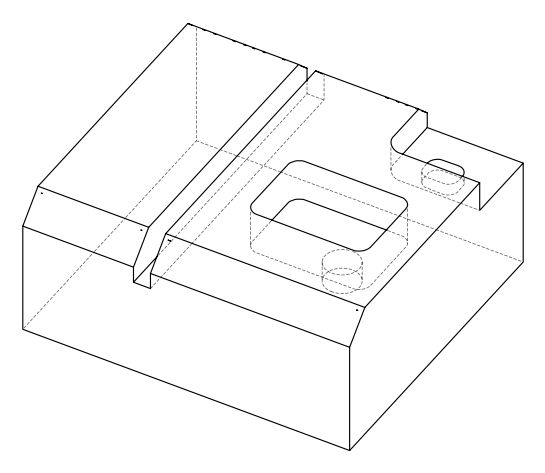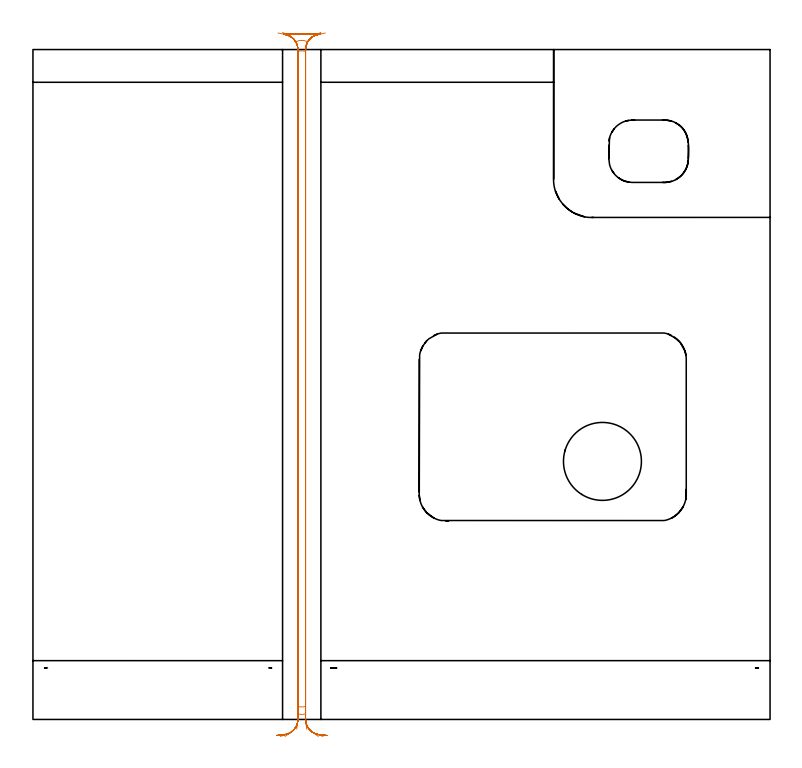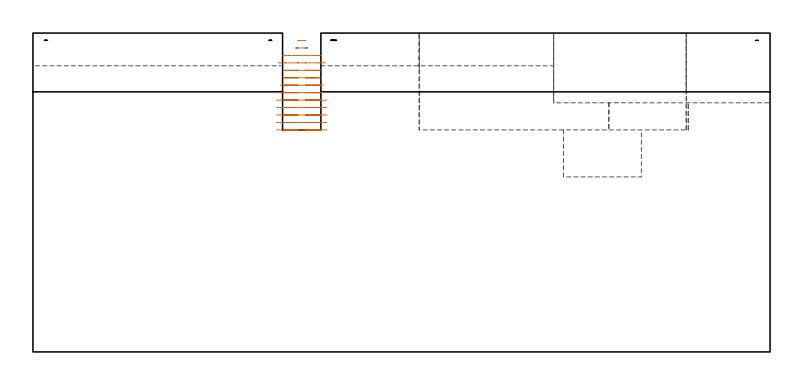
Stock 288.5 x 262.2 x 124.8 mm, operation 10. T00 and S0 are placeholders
(PLAN: 10 operations, 4 tool changes, 66.3 min)
(1 INDEXABLE_INSERT_DRILL_BLIND_HOLE_FROM_SOLID | STEP1POCKET | NXT0302_010 | 0.09 min | 16730 mm3)
(2 DRILL_TO_ENLARGE_BLIND_HOLE | STEP1POCKET | UGT0301_381 | 0.09 min | 24383 mm3)
(3 AREA_MILL | FG_CHAMFER_SURFACE | UGT0205_001 | 4.15 min | 8557 mm3)
(4 AREA_MILL_1 | FG_CHAMFER_SURFACE_1 | UGT0205_001 | 7.26 min | 27998 mm3)
(5 AREA_MILL_2 | FG_CHAMFER_SURFACE_2 | UGT0205_001 | 3.89 min | 8446 mm3)
(6 AREA_MILL_3 | FG_CHAMFER_SURFACE_3 | UGT0205_001 | 12.88 min | 47899 mm3)
(7 MILL_CORNER_NOTCH_RECTANGULAR | CORNER_NOTCH_RECTANGULAR | NXT0201_012 | Follow Part, ap 4, ae 75% | 9.04 min | 150067 mm3)
(8 MILL_RECTANGULAR_POCKET | POCKET_RECTANGULAR_STRAIGHT | NXT0201_012 | Follow Part, ap 4, ae 75% | 0.6 min | 7256 mm3)
(9 MILL_RECTANGULAR_POCKET_1 | POCKET_RECTANGULAR_STRAIGHT_1 | NXT0201_012 | Follow Part, ap 4, ae 75% | 13.45 min | 260676 mm3)
(10 MILL_RECTANGULAR_SLOT | SLOT_RECTANGULAR | NXT0201_011 | Follow Part, ap 3, ae 75% | 14.88 min | 144527 mm3)
(TOOL NXT0302_010 | Index. Insert Drill 19.5mm [880-D1950L25-05] | D19.5 PA176 FL98 Z2)
(TOOL UGT0301_381 | Twist Drill Flat Bottom 30.5 mm | D30.5 PA180 FL175 Z2)
(TOOL UGT0205_001 | Chamfer Mill 20 x 3 x 45 deg. | D20 FL50 Z2)
(TOOL NXT0201_012 | ENDMILL 16mm [2P460-1600-NA 1630] | D16 FL38 Z6)
(TOOL NXT0201_011 | ENDMILL 12mm [2P460-1200-NA 1630] | D12 FL38 Z6)
(OP 10 MILL_RECTANGULAR_SLOT)
G17 G21 G94 G90
T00 M6
G54
G17 G0 G90 X106.7 Y7.909 S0 M3
G43 Z134.8 H1
Z121.885
G94 G1 Y10.909 F250.
Y261.5 F500.
G3 X103.7 Y261.5 R6.
G1 Y10.905
Y7.905 F250.
G0 X106.7 Y4.993 Z118.969
G1 Y7.993
Y262.2 F500.
G2 X107.564 Y265.302 R6.
G3 X102.835 Y265.304 R6.
G2 X103.7 Y262.2 R6.
G1 Y7.99
Y4.99 F250.
G0 Z134.8
X97.694 Y268.908
Z116.054
G1 X100.379 Y267.569
G2 X103.7 Y262.2 R6. F500.
G1 Y5.074
G3 X106.7 Y5.078 R6.
G1 Y262.2
G2 X110.028 Y267.572 R6.
G1 X112.714 Y268.908 F250.
G0 X95.932 Y268.671 Z113.138
G1 X98.874 Y268.084
G2 X103.7 Y262.2 R6. F500.
G1 Y2.159
G3 X106.7 Y2.162 R6.
G1 Y262.2
G2 X111.505 Y268.08 R6.
G1 X114.445 Y268.677 F250.
G0 Z134.8
X107.159 Y-3.781
Z110.223
G1 X106.755 Y-0.808
G2 X106.7 Y0. R6. F500.
G1 Y262.2
G2 X112.354 Y268.19 R6.
G1 Y268.2
X98.046
Y268.19
G2 X103.7 Y262.2 R6.
G1 Y0.
G2 X103.645 Y-0.809 R6.
G1 X103.241 Y-3.781 F250.
G0 Z134.8
X111.738 Y-6.639
Z107.308
G1 X109.275 Y-4.926
G2 X106.7 Y0. R6. F500.
G1 Y262.2
G2 X112.354 Y268.19 R6.
G1 Y268.2
X98.046
Y268.19
G2 X103.7 Y262.2 R6.
G1 Y0.
G2 X101.125 Y-4.927 R6.
G1 X98.661 Y-6.639 F250.
G0 X113.576 Y-6.651 Z104.392
G1 X110.74 Y-5.671
G2 X106.7 Y0. R6. F500.
G1 Y262.2
G2 X112.354 Y268.19 R6.
G1 Y268.2
X98.046
Y268.19
G2 X103.7 Y262.2 R6.
G1 Y0.
G2 X99.657 Y-5.672 R6.
G1 X96.821 Y-6.65 F250.
G0 X115.086 Y-6.27 Z101.477
G1 X112.101 Y-5.97
G2 X106.7 Y0. R6. F500.
G1 Y262.2
G2 X112.354 Y268.19 R6.
G1 X98.046
G2 X103.7 Y262.2 R6.
G1 Y0.
G2 X98.299 Y-5.97 R6.
G1 X95.314 Y-6.27 F250.
G0 X115.086 Z98.562
G1 X112.101 Y-5.97
G2 X106.7 Y0. R6. F500.
G1 Y262.2
G2 X112.354 Y268.19 R6.
G1 X98.046
G2 X103.7 Y262.2 R6.
G1 Y0.
G2 X98.299 Y-5.97 R6.
G1 X95.314 Y-6.27 F250.
G0 X115.086 Z95.646
G1 X112.101 Y-5.97
G2 X106.7 Y0. R6. F500.
G1 Y262.2
G2 X112.354 Y268.19 R6.
G1 X98.046
G2 X103.7 Y262.2 R6.
G1 Y0.
G2 X98.299 Y-5.97 R6.
G1 X95.314 Y-6.27 F250.
G0 X115.086 Z92.731
G1 X112.101 Y-5.97
G2 X106.7 Y0. R6. F500.
G1 Y262.2
G2 X112.354 Y268.19 R6.
G1 X98.046
G2 X103.7 Y262.2 R6.
G1 Y0.
G2 X98.299 Y-5.97 R6.
G1 X95.314 Y-6.27 F250.
G0 X115.086 Z89.815
G1 X112.101 Y-5.97
G2 X106.7 Y0. R6. F500.
G1 Y262.2
G2 X112.354 Y268.19 R6.
G1 X98.046
G2 X103.7 Y262.2 R6.
G1 Y0.
G2 X98.299 Y-5.97 R6.
G1 X95.314 Y-6.27 F250.
G0 X115.086 Z86.9
G1 X112.101 Y-5.97
G2 X106.7 Y0. R6. F500.
G1 Y262.2
G2 X112.354 Y268.19 R6.
G1 X98.046
G2 X103.7 Y262.2 R6.
G1 Y0.
G2 X98.299 Y-5.97 R6.
G1 X95.314 Y-6.27 F250.
G0 Z134.8
M5
M2
